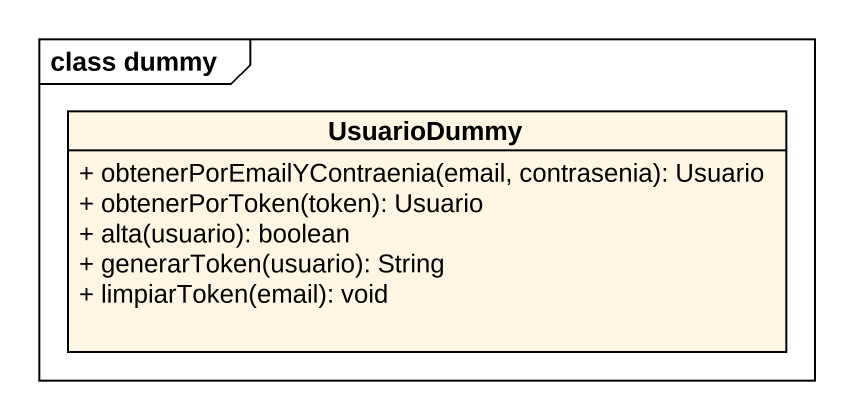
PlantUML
@startuml
mainframe class dummy
hide circle
hide empty members
skinparam classAttributeIconSize 0
class UsuarioDummy {
  + obtenerPorEmailYContraenia(email, contrasenia): Usuario
  + obtenerPorToken(token): Usuario
  + alta(usuario): boolean
  + generarToken(usuario): String
  + limpiarToken(email): void
}
@enduml
